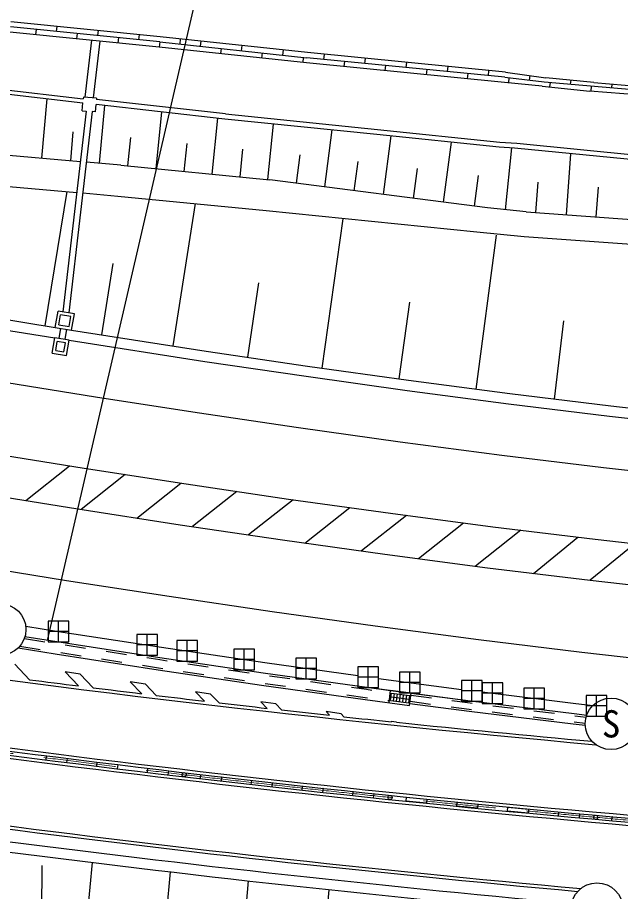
# Model space of a CAD drawing. Units: millimetres, scale not verified. Extents: x 40000 to 680000, y 20000 to 380000.
# Drawn here: x 175038 to 204219, y 272468 to 314782 of the extents above; entities that cross this region are included whole.
import ezdxf
from ezdxf.enums import TextEntityAlignment as Align

# ---------------------------------------------------------------- set-up
doc = ezdxf.new("R2010")
doc.units = ezdxf.units.MM
doc.header["$LTSCALE"] = 1000
doc.linetypes.add('CHAIN', pattern=[18.5, 12, -1.5, 3.5, -1.5])
for name, color, linetype, lineweight in [('M-BGD', 7, 'Continuous', 25), ('M-BMK', 2, 'CHAIN', 13), ('M-BMK-OTRS', 5, 'Continuous', 25), ('M-BMK-ROW', 30, 'Continuous', 25), ('M-STR-STRC', 7, 'Continuous', 25)]:
    doc.layers.add(name, color=color, linetype=linetype, lineweight=lineweight)
doc.styles.add('ＭＳ ゴシック', font='')
doc.styles.get('ＭＳ ゴシック').set_extended_font_data('MS Gothic')

msp = doc.modelspace()

# ---------------------------------------------------------------- linework, layer by layer
at = {"layer": 'M-BGD'}
for p, q in [((181946, 313851), (174717, 314575)), ((181894, 313353), (174667, 314078)), ((181919, 313602), (174696, 314326)), ((175938, 314202), (175909, 313953)), ((176933, 314102), (176962, 314350)), ((177928, 314002), (177899, 313754)), ((178923, 313902), (178952, 314151)), ((178318, 310919), (178642, 313679)), ((178717, 310886), (179040, 313639)), ((179918, 313803), (179890, 313554)), ((180914, 313703), (180942, 313951)), ((181919, 313602), (181894, 313353)), ((181919, 313602), (189047, 312831)), ((189074, 313079), (181946, 313851)), ((182903, 313495), (182932, 313744)), ((183897, 313388), (183926, 313636)), ((189022, 312582), (181894, 313353)), ((184891, 313280), (184863, 313032)), ((185886, 313173), (185914, 313421)), ((187874, 312957), (187903, 313206)), ((186880, 313065), (186851, 312817)), ((188868, 312850), (188839, 312602)), ((198629, 311886), (189047, 312831)), ((198653, 312135), (189074, 313079)), ((189863, 312750), (189892, 312998)), ((191854, 312554), (191883, 312802)), ((198604, 311638), (189022, 312582)), ((190859, 312652), (190830, 312404)), ((192849, 312456), (192821, 312208)), ((193845, 312358), (193874, 312606)), ((195864, 312410), (195835, 312162)), ((194840, 312260), (194811, 312011)), ((196831, 312064), (196802, 311815)), ((197826, 311965), (197855, 312214)), ((198629, 311886), (200518, 311660)), ((198653, 312135), (200610, 311866)), ((198821, 311863), (198793, 311619)), ((199814, 311745), (199840, 311972)), ((202929, 311634), (200610, 311866)), ((171496, 311626), (178218, 310845)), ((200426, 311456), (198604, 311638)), ((200426, 311456), (202728, 311222)), ((200518, 311660), (210655, 310784)), ((200808, 311635), (200783, 311419)), ((201805, 311549), (201827, 311744)), ((202801, 311463), (202780, 311218)), ((202929, 311634), (210695, 310989)), ((203798, 311377), (203814, 311561)), ((171470, 311428), (178202, 310646)), ((210641, 310577), (202728, 311222)), ((176215, 307971), (176469, 310847)), ((178172, 310268), (178202, 310646)), ((178225, 310926), (178218, 310845)), ((178863, 310875), (178225, 310926)), ((178863, 310875), (178858, 310817)), ((185098, 310111), (178858, 310817)), ((178360, 310253), (177239, 300527)), ((178645, 310230), (177521, 300481)), ((178172, 310268), (178360, 310253)), ((178810, 310217), (178659, 310229)), ((178810, 310217), (178838, 310568)), ((185072, 309862), (178838, 310568)), ((179011, 307723), (179259, 310520)), ((181756, 307463), (182027, 310207)), ((184461, 307196), (184728, 309901)), ((192430, 309118), (185072, 309862)), ((185098, 310111), (192456, 309367)), ((187155, 306931), (187421, 309625)), ((189915, 306577), (190271, 309336)), ((192456, 309367), (198375, 308752)), ((177613, 307847), (177737, 309245)), ((180384, 307598), (180519, 308970)), ((198354, 308503), (192430, 309118)), ((192750, 306211), (193117, 309047)), ((170494, 308477), (178080, 307806)), ((183109, 307330), (183242, 308682)), ((195659, 305835), (196034, 308744)), ((199086, 308459), (198354, 308503)), ((198375, 308752), (199194, 308699)), ((199194, 308699), (215344, 307089)), ((185808, 307063), (185941, 308410)), ((188535, 306755), (188713, 308135)), ((198647, 305472), (198953, 308467)), ((207921, 307586), (199086, 308459)), ((201604, 305230), (201815, 308189)), ((180033, 307633), (178371, 307780)), ((180033, 307633), (187251, 306921)), ((191333, 306394), (191516, 307812)), ((194205, 306023), (194392, 307477)), ((170319, 306987), (177909, 306315)), ((197790, 305560), (187251, 306921)), ((197152, 305642), (197344, 307135)), ((200124, 305335), (200230, 306815)), ((176374, 299858), (177446, 306356)), ((203044, 305127), (203148, 306567)), ((178195, 306290), (179901, 306139)), ((179901, 306139), (187072, 305432)), ((182569, 298880), (183648, 305769)), ((199656, 305369), (197790, 305560)), ((187072, 305432), (197274, 304406)), ((199656, 305369), (209339, 304676)), ((189788, 297804), (190801, 305032)), ((197234, 296789), (198214, 304238)), ((197274, 304406), (199552, 304173)), ((199552, 304173), (208258, 303551)), ((179124, 299419), (179664, 302864)), ((186177, 298332), (186711, 301942)), ((193509, 297283), (194030, 301004)), ((176867, 299776), (177000, 300565)), ((177790, 300438), (177000, 300565)), ((177657, 299649), (177789, 300436)), ((177040, 299900), (177123, 300393)), ((177617, 300314), (177123, 300393)), ((177533, 299821), (177617, 300314)), ((201019, 296310), (201483, 300098)), ((176867, 299776), (177657, 299649)), ((177115, 299736), (177037, 299242)), ((177040, 299900), (177533, 299821)), ((177411, 299688), (177333, 299194)), ((176715, 298535), (176840, 299274)), ((177531, 299163), (176840, 299274)), ((177406, 298423), (177531, 299163)), ((176888, 298659), (176963, 299102)), ((177358, 299039), (176963, 299102)), ((177283, 298595), (177358, 299039)), ((176715, 298535), (177406, 298423)), ((176888, 298659), (177283, 298595)), ((175435, 291397), (177561, 293080)), ((180251, 292659), (178113, 290967)), ((180808, 290549), (182946, 292242)), ((185660, 291839), (183507, 290135)), ((188377, 291438), (186223, 289734)), ((188947, 289339), (191114, 291055)), ((193859, 290677), (191685, 288955)), ((194437, 288583), (196622, 290313)), ((199399, 289960), (197200, 288220)), ((200009, 287870), (202146, 289623)), ((204910, 289304), (202752, 287534)), ((175155, 284352), (176143, 284193)), ((175370, 284723), (176357, 284563)), ((177345, 284407), (178333, 284254)), ((177130, 284035), (178118, 283882)), ((179321, 284101), (180309, 283948)), ((179107, 283729), (180095, 283576)), ((181298, 283794), (181918, 283698)), ((181918, 283698), (182286, 283644)), ((181083, 283423), (181858, 283303)), ((181858, 283303), (182072, 283271)), ((183061, 283125), (184050, 282979)), ((183275, 283498), (184265, 283351)), ((185254, 283205), (186243, 283059)), ((185039, 282832), (186028, 282686)), ((187233, 282915), (188223, 282776)), ((192511, 282785), (196528, 282256)), ((187018, 282541), (188008, 282402)), ((188999, 282263), (189989, 282125)), ((189213, 282637), (190204, 282498)), ((191194, 282360), (191923, 282258)), ((191923, 282258), (192185, 282223)), ((190979, 281986), (191869, 281861)), ((191869, 281861), (191970, 281848)), ((193020, 281609), (193095, 282204)), ((193085, 281715), (193129, 282072)), ((194086, 282074), (193095, 282204)), ((193107, 281893), (194000, 281781)), ((193129, 282072), (194022, 281960)), ((193233, 281696), (193278, 282053)), ((193382, 281678), (193427, 282035)), ((193531, 281659), (193576, 282016)), ((193680, 281640), (193725, 281997)), ((193829, 281621), (193873, 281979)), ((193977, 281603), (194022, 281960)), ((194012, 281478), (194086, 282074)), ((194074, 281974), (195065, 281844)), ((192961, 281717), (193032, 281708)), ((193085, 281715), (193977, 281603)), ((194036, 281677), (195028, 281546)), ((196019, 281416), (196903, 281299)), ((196057, 281713), (196941, 281597)), ((196941, 281597), (197048, 281584)), ((198041, 281462), (199033, 281341)), ((196903, 281299), (197011, 281286)), ((198003, 281164), (198996, 281043)), ((200026, 281219), (201018, 281098)), ((202011, 280976), (202557, 280915)), ((199989, 280921), (200981, 280800)), ((201974, 280679), (202513, 280618)), ((178646, 273875), (177855, 265514)), ((182425, 273420), (182002, 268944)), ((186206, 272985), (185410, 264566)), ((190105, 272558), (189683, 268101))]:
    msp.add_line(p, q, dxfattribs=at)
for points in [[(138023, 306135), (149807, 303967), (159613, 302200), (169421, 300497), (174311, 299682), (176840, 299274)], [(137571, 303676), (149359, 301507), (159178, 299738), (169001, 298033), (173907, 297215), (178817, 296423), (183729, 295662), (188643, 294935), (193560, 294246), (198478, 293599), (203399, 292996), (208332, 292441), (209140, 292355)], [(156289, 303306), (159699, 302690), (169507, 300992), (176867, 299776)], [(136938, 300234), (148732, 298064), (158568, 296291), (168414, 294582), (173340, 293761), (178271, 292966), (183205, 292201), (188145, 291471), (193088, 290778), (198037, 290127), (202990, 289520), (207951, 288962), (208769, 288875)], [(177657, 299649), (184175, 298628), (189072, 297905), (193965, 297219), (198856, 296575), (203752, 295975), (208664, 295423), (209451, 295339)], [(177531, 299163), (184104, 298134), (189000, 297410), (193896, 296724), (198793, 296079), (203691, 295479), (208604, 294926), (209404, 294841)], [(136576, 298267), (148373, 296096), (158220, 294322), (168079, 292610), (173017, 291787), (177959, 290990), (182906, 290224), (187859, 289491), (192819, 288796), (197785, 288143), (202757, 287534), (207733, 286974), (208557, 286886)], [(135943, 294825), (147746, 292653), (157610, 290875), (167492, 289160), (172450, 288333), (177412, 287533), (182382, 286763), (187361, 286027), (192348, 285328), (197344, 284670), (202349, 284058), (207353, 283494), (208187, 283406)], [(175436, 285320), (177022, 285064), (182008, 284292), (187004, 283553), (191511, 282921)], [(175401, 284819), (176947, 284570), (181933, 283797), (186929, 283058), (191936, 282357), (196954, 281696), (201982, 281080), (202588, 281012)], [(175074, 284264), (176853, 283977), (181843, 283204), (186844, 282464), (191855, 281762), (194012, 281478)], [(197528, 282129), (202057, 281575), (202890, 281481)], [(194024, 281577), (196891, 281200), (201924, 280584), (202515, 280517)]]:
    msp.add_lwpolyline(points, dxfattribs=at)
for centre in [(183104, 278124), (193063, 277023), (203020, 276063)]:
    msp.add_circle(centre, 100, dxfattribs=at)
for centre, radius, start, end in [((267178, 993201), 724253, 262.49545, 264.82541), ((267162, 993197), 724747, 262.50075, 264.8299)]:
    msp.add_arc(centre, radius, start, end, dxfattribs=at)
at = {"layer": 'M-BMK'}
msp.add_arc((267182, 993198), 720000, 261.67501, 266.79207, dxfattribs=at)
at = {"layer": 'M-BMK-OTRS'}
msp.add_lwpolyline([(175401, 284819), (176947, 284570), (181933, 283797), (186929, 283058), (191936, 282357), (193095, 282204), (194086, 282074), (196954, 281696), (201982, 281080), (202588, 281012)], dxfattribs=at)
at = {"layer": 'M-BMK-ROW'}
for p, q in [((177521, 285564), (176521, 285564)), ((176521, 285564), (176521, 284564)), ((177021, 284564), (177021, 285564)), ((177521, 284564), (177521, 285564)), ((177521, 285064), (176521, 285064)), ((181806, 284912), (180806, 284912)), ((180806, 284912), (180806, 283912)), ((181306, 283912), (181306, 284912)), ((181806, 283912), (181806, 284912)), ((176521, 284564), (177521, 284564)), ((181806, 284412), (180806, 284412)), ((183742, 284618), (182742, 284618)), ((182742, 284618), (182742, 283618)), ((183242, 283618), (183242, 284618)), ((183742, 283618), (183742, 284618)), ((183742, 284118), (182742, 284118)), ((186503, 284197), (185503, 284197)), ((185503, 284197), (185503, 283197)), ((186003, 283197), (186003, 284197)), ((186503, 283197), (186503, 284197)), ((180806, 283912), (181806, 283912)), ((182742, 283618), (183742, 283618)), ((186503, 283697), (185503, 283697)), ((189505, 283768), (188505, 283768)), ((188505, 283768), (188505, 282768)), ((189005, 282768), (189005, 283768)), ((189505, 282768), (189505, 283768)), ((185503, 283197), (186503, 283197)), ((189505, 283268), (188505, 283268)), ((192511, 283351), (191511, 283351)), ((191511, 283351), (191511, 282351)), ((192011, 282351), (192011, 283351)), ((192511, 282351), (192511, 283351)), ((194525, 283080), (193525, 283080)), ((193525, 283080), (193525, 282080)), ((194025, 282080), (194025, 283080)), ((194525, 282080), (194525, 283080)), ((188505, 282768), (189505, 282768)), ((192511, 282851), (191511, 282851)), ((197528, 282690), (196528, 282690)), ((196528, 282690), (196528, 281690)), ((197028, 281690), (197028, 282690)), ((197528, 281690), (197528, 282690)), ((191511, 282351), (192511, 282351)), ((194525, 282580), (193525, 282580)), ((198517, 282569), (197517, 282569)), ((197517, 282569), (197517, 281569)), ((198017, 281569), (198017, 282569)), ((198517, 281569), (198517, 282569)), ((200543, 282316), (199543, 282316)), ((199543, 282316), (199543, 281316)), ((200043, 281316), (200043, 282316)), ((200543, 281316), (200543, 282316)), ((193525, 282080), (194525, 282080)), ((197528, 282190), (196528, 282190)), ((198517, 282069), (197517, 282069)), ((200543, 281816), (199543, 281816)), ((203563, 281958), (202563, 281958)), ((202563, 281958), (202563, 280958)), ((203063, 280958), (203063, 281958)), ((203563, 280958), (203563, 281958)), ((196528, 281690), (197528, 281690)), ((197517, 281569), (198517, 281569)), ((203563, 281458), (202563, 281458)), ((199543, 281316), (200543, 281316)), ((202563, 280958), (203563, 280958))]:
    msp.add_line(p, q, dxfattribs=at)
at = {"layer": 'M-STR-STRC'}
for p, q in [((183742, 316112), (176477, 284624)), ((175625, 282723), (174912, 283469)), ((177340, 283100), (177988, 282422)), ((178069, 282989), (177340, 283100)), ((178695, 282334), (178069, 282989)), ((180498, 282619), (181047, 282045)), ((181226, 282509), (180498, 282619)), ((181751, 281960), (181226, 282509)), ((183655, 282139), (184091, 281683)), ((184384, 282028), (183655, 282139)), ((184792, 281602), (184384, 282028)), ((186813, 281659), (187122, 281336)), ((187541, 281548), (186813, 281659)), ((187819, 281258), (187541, 281548)), ((189970, 281179), (190138, 281003)), ((190699, 281068), (189970, 281179)), ((190832, 280928), (190699, 281068)), ((193381, 280660), (193128, 280698)), ((193128, 280698), (193141, 280685)), ((176429, 278840), (176422, 278841)), ((178880, 278533), (178873, 278533)), ((181335, 278234), (181326, 278235)), ((183898, 277931), (183918, 278129)), ((183899, 277930), (183898, 277931)), ((188817, 277375), (188807, 277376)), ((176215, 273725), (175979, 242933))]:
    msp.add_line(p, q, dxfattribs=at)
for points in [[(176422, 278841), (176444, 279039), (176455, 279038)], [(177427, 278915), (177439, 278913), (177416, 278715)], [(178873, 278533), (178895, 278732), (178897, 278732)], [(179871, 278612), (179890, 278610), (179867, 278411), (179866, 278411)], [(181326, 278235), (181349, 278433), (181350, 278433)], [(182342, 278315), (182319, 278116), (182311, 278117)], [(184896, 278016), (184912, 278014), (184892, 277815)], [(186352, 277649), (186372, 277848), (186392, 277846)], [(187366, 277736), (187366, 277736), (187346, 277537)], [(188807, 277376), (188828, 277575), (188844, 277573)], [(189816, 277467), (189822, 277467), (189801, 277268)], [(191263, 277111), (191284, 277310), (191292, 277309)], [(192263, 277207), (192277, 277205), (192257, 277007), (192249, 277007)], [(201215, 276126), (201233, 276325), (201234, 276325)], [(202212, 276236), (202229, 276234), (202211, 276035), (202202, 276036)], [(203796, 275893), (203811, 276093), (203827, 276091)]]:
    msp.add_lwpolyline(points, dxfattribs=at)
for points in [[(193840, 276843), (193858, 277042), (194853, 276941), (194835, 276742)], [(196297, 276595), (196316, 276795), (197311, 276697), (197293, 276498)], [(198756, 276357), (198774, 276556), (199769, 276461), (199750, 276262)]]:
    msp.add_lwpolyline(points, close=True, dxfattribs=at)
for centre in [(174197, 285154), (203763, 280587), (203079, 271640)]:
    msp.add_circle(centre, 1250, dxfattribs=at)
for centre, radius, start, end in [((267178, 993201), 716502, 261.67534, 264.86326), ((267192, 993353), 716505, 262.65769, 262.84816), ((267192, 993353), 716505, 262.90515, 263.09461), ((267192, 993353), 716505, 263.1513, 263.33978), ((267192, 993353), 716505, 263.39617, 263.58368), ((267197, 993456), 720008, 261.67675, 266.79236), ((267192, 993353), 716505, 263.63979, 263.82635), ((267170, 993097), 719998, 261.67477, 266.7924), ((267186, 993305), 720007, 261.67591, 266.79236), ((267192, 993353), 716505, 263.88218, 264.0678), ((267192, 993353), 716505, 264.08709, 264.84707), ((267159, 992957), 720008, 261.67397, 266.79236), ((267178, 993207), 723508, 262.44388, 264.85493), ((267164, 993055), 723506, 262.46241, 264.84452)]:
    msp.add_arc(centre, radius, start, end, dxfattribs=at)

# ---------------------------------------------------------------- texts
at = {"layer": 'M-STR-STRC', "style": 'ＭＳ ゴシック'}
msp.add_text('S', height=1320, dxfattribs=at).set_placement((203763, 280587), align=Align.MIDDLE_CENTER)

doc.saveas('drawing.dxf')
